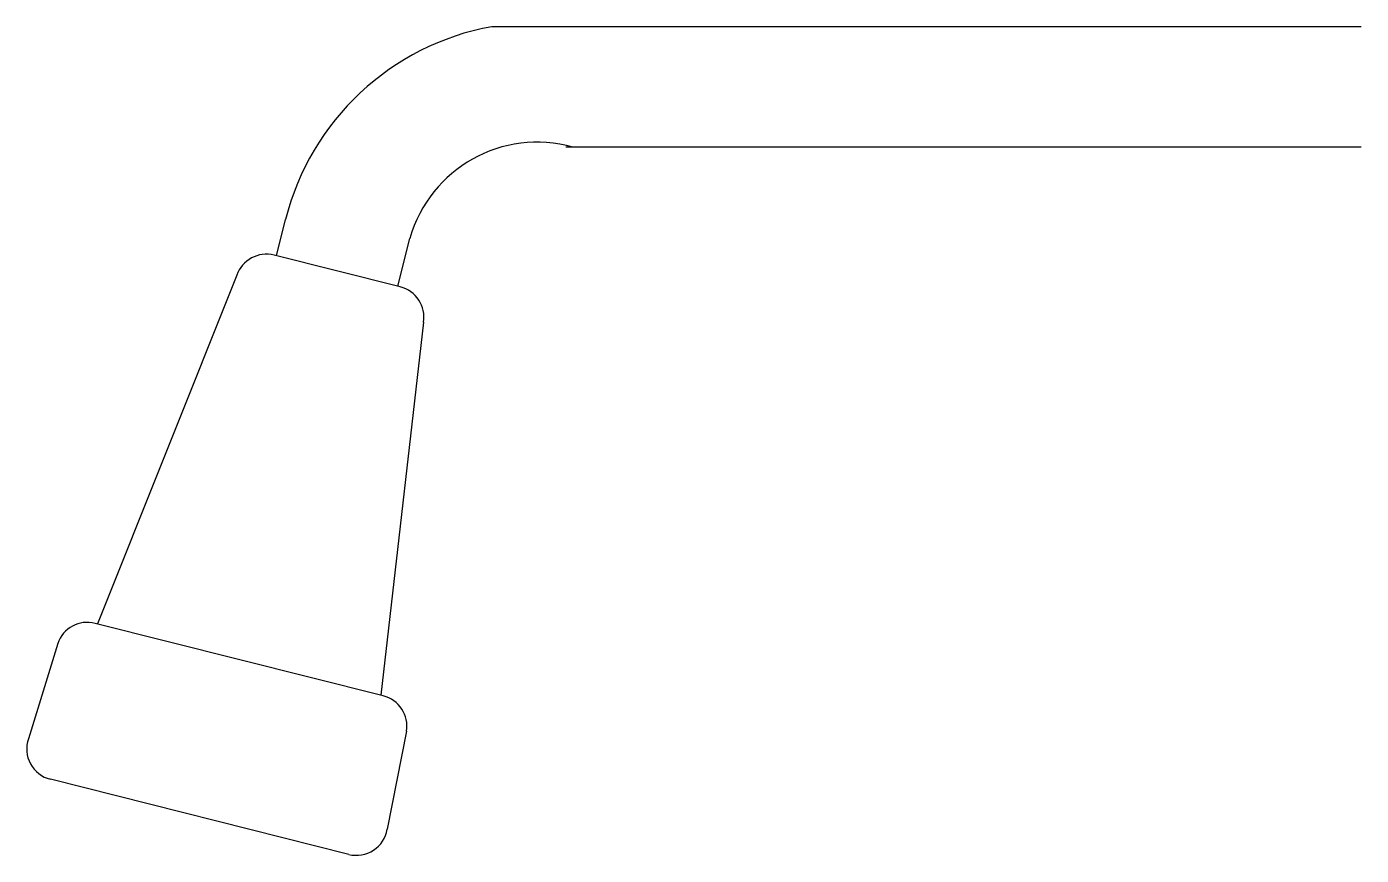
# Model space of a CAD drawing. Header units: metres. Extents: x -0.331 to 0.001, y -0.187 to 0.019.
import ezdxf

# ---------------------------------------------------------------- set-up
doc = ezdxf.new("R2010")
doc.units = ezdxf.units.M

msp = doc.modelspace()

# ---------------------------------------------------------------- linework, layer by layer
for p, q in [((0.001042980119535741, 0.01919724370674203), (-0.2155508946497946, 0.01919724370674203)), ((0.001042980119535741, -0.01080275629325911), (-0.1971294365322649, -0.01080275629325911)), ((-0.2691639710917286, -0.03789823324102315), (-0.2668875582365615, -0.02886256613579974)), ((-0.2389315697311645, -0.04551487363939088), (-0.2359222495732638, -0.03357010927119575)), ((-0.2383279260361633, -0.04566695341958393), (-0.2697676147867014, -0.03774615346084431)), ((-0.2790456358314373, -0.04277900506119181), (-0.3137223990847531, -0.1296842054275089)), ((-0.2325419614121529, -0.05449497036048001), (-0.2431801292434557, -0.1474563663570336)), ((-0.2425502875484256, -0.1476150463653312), (-0.3143522407797548, -0.1295255254192114)), ((-0.323630261824519, -0.1345583770195731), (-0.3309530130553355, -0.1583068899931277)), ((-0.2367643229245004, -0.156443063306213), (-0.2415677073752533, -0.1808262963129863)), ((-0.2511619921983765, -0.1871144800523865), (-0.3254833122097978, -0.1683902390730623))]:
    msp.add_line(p, q)
for centre, radius, start, end in [((-0.2038571175381776, -0.04474222436161313), 0.065, 100.3641834623317, 165.8593864810264), ((-0.2041720597601682, -0.04259892820113009), 0.03300900065797124, 74.42026797524301, 164.125809143104), ((-0.2716717748863005, -0.04530425380097824), 0.007794273951850038, 75.85938648106098, 161.0957447903366), ((-0.2402320861357623, -0.05322505375971787), 0.007794273951850038, 350.6230281717881, 75.85938648106098), ((-0.3162564008793822, -0.1370836257593737), 0.007794273951850038, 75.85938648106098, 161.0957447903345), ((-0.244454447648053, -0.1551731467054935), 0.007794273951850038, 350.6230281717873, 75.85938648106098), ((-0.3235791521101987, -0.1608321387329141), 0.007794273951850038, 161.0957447903251, 255.859386481061), ((-0.2492578320987775, -0.1795563797122384), 0.007794273951850038, 255.859386481061, 350.6230281717873)]:
    msp.add_arc(centre, radius, start, end)

doc.saveas('drawing.dxf')
